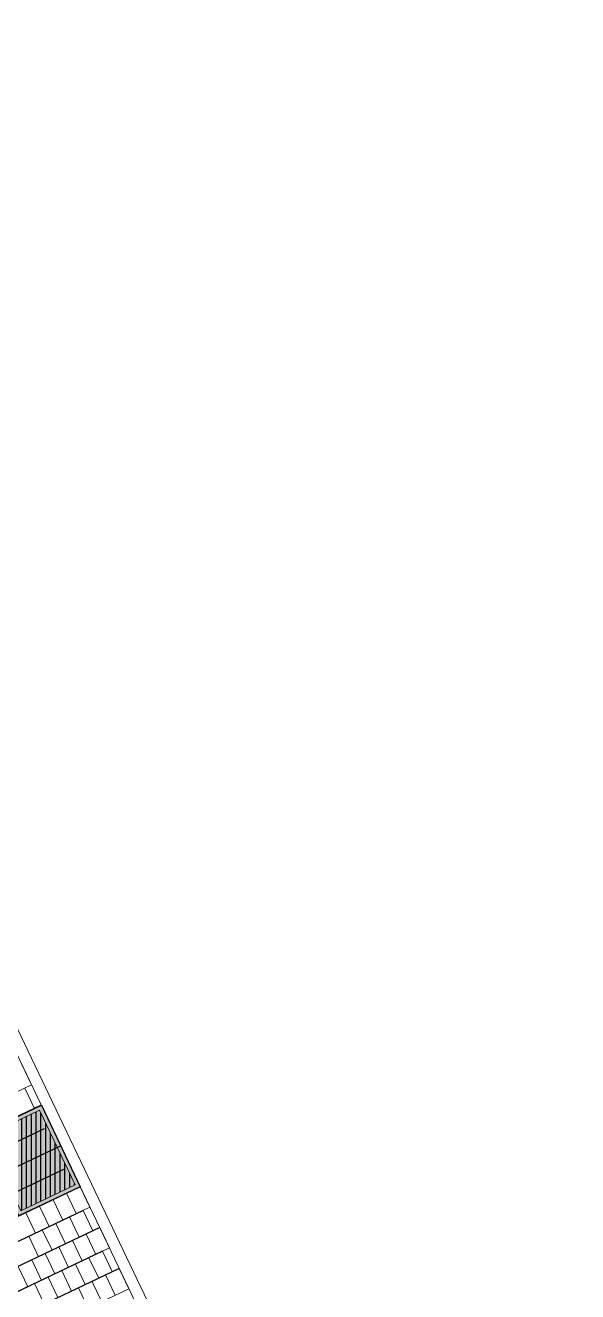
# Model space of a CAD drawing. Header units: metres. Extents: x 679599 to 680028, y 2748524 to 2748840.
# Drawn here: x 680013.02 to 680027.69, y 2748719.68 to 2748753.3 of the extents above; entities that cross this region are included whole.
import ezdxf

# ---------------------------------------------------------------- set-up
doc = ezdxf.new("R2010")
doc.units = ezdxf.units.M
doc.header["$LTSCALE"] = 5
doc.layers.add('00-AUX', color=2, linetype='Continuous', plot=False)
doc.layers.add('00-AUX Tree Pit', color=2, linetype='Continuous', plot=False)
doc.layers.add('02-L-B-Curb', color=11, linetype='Continuous', lineweight=5, plot=False)
doc.layers.add('02-L-Joints-Paviment_07_Precast Concrete Blocks 60X40', color=7, linetype='Continuous', lineweight=5, true_color=0x999999)
doc.layers.add('03-TR-Pavement_07_Precast Concrete Blocks 60X40', color=7, linetype='Continuous', lineweight=5, true_color=0x999999)
doc.layers.add('03-TR-Tree Pit_Green', color=46, linetype='Continuous')
doc.layers.add('03-TR-Tree Pit_White', color=7, linetype='Continuous', true_color=0xfcfcfc)
doc.layers.add('04-BK-Tree Pit', color=6, linetype='Continuous', lineweight=5)

# ---------------------------------------------------------------- blocks, each defined once
blk = doc.blocks.new('ALCORQUE RECTANGULAR')
at = {"layer": '03-TR-Tree Pit_Green', "ltscale": 0.3}
h = blk.add_hatch(dxfattribs=at)
h.set_pattern_fill('ANSI31', color=256, scale=0.04, angle=-45)
h.set_pattern_definition([(360, (-2068898.16958, 3428624.0145), (3e-17, 0.127), [])])
h.paths.add_polyline_path([(679903.391, 2748647.421), (679902.702, 2748648.869), (679904.689, 2748649.814), (679905.377, 2748648.367)])
at = {"layer": '03-TR-Tree Pit_White'}
h = blk.add_hatch(color=256, dxfattribs=at)
h.dxf.hatch_style = 1
h.paths.add_polyline_path([(679903.344, 2748647.288), (679902.569, 2748648.916), (679904.736, 2748649.947), (679905.511, 2748648.319)])
at = {"layer": '02-L-B-Curb'}
blk.add_lwpolyline([(679903.344, 2748647.288), (679902.569, 2748648.916), (679904.736, 2748649.947), (679905.511, 2748648.319)], close=True, dxfattribs=at)
at = {"layer": '02-L-B-Curb', "color": 6}
blk.add_lwpolyline([(679903.391, 2748647.421), (679902.702, 2748648.868), (679904.689, 2748649.814), (679905.378, 2748648.366)], close=True, dxfattribs=at)

msp = doc.modelspace()

# ---------------------------------------------------------------- linework, layer by layer
at = {"layer": '00-AUX'}
for points in [[(680013.446, 2748724.631), (680001.978, 2748719.174)], [(680013.523, 2748724.003), (680002.167, 2748718.599)], [(680013.963, 2748723.549), (680002.584, 2748718.134)], [(680014.04, 2748722.921), (680002.546, 2748717.451)], [(680014.48, 2748722.466), (680002.736, 2748716.877)], [(680014.557, 2748721.838), (680003.179, 2748716.424)], [(680014.997, 2748721.383), (680003.115, 2748715.729)], [(680015.074, 2748720.755), (680003.305, 2748715.154)], [(680015.514, 2748720.3), (680003.774, 2748714.713)]]:
    msp.add_lwpolyline(points, dxfattribs=at)
at = {"layer": '00-AUX Tree Pit'}
msp.add_lwpolyline([(680014.479, 2748722.465), (680012.851, 2748721.69), (680011.82, 2748723.858), (680013.448, 2748724.632)], close=True, dxfattribs=at)
at = {"layer": '02-L-B-Curb'}
for points in [[(680027.692, 2748695.495), (679959.257, 2748838.798)], [(679959.147, 2748838.332), (680027.421, 2748695.366)]]:
    msp.add_lwpolyline(points, dxfattribs=at)
at = {"layer": '02-L-Joints-Paviment_07_Precast Concrete Blocks 60X40'}
for points in [[(680013.187, 2748725.172), (680012.929, 2748725.714)], [(680013.006, 2748725.086), (680013.264, 2748724.544)], [(680014.738, 2748721.924), (680014.48, 2748722.466)], [(680014.016, 2748721.58), (680013.758, 2748722.122)], [(680014.377, 2748721.752), (680014.119, 2748722.294)], [(680013.293, 2748721.236), (680013.035, 2748721.778)], [(680013.654, 2748721.408), (680013.397, 2748721.95)], [(680014.557, 2748721.838), (680014.815, 2748721.296)], [(680013.835, 2748721.494), (680014.093, 2748720.952)], [(680014.196, 2748721.666), (680014.454, 2748721.124)], [(680015.255, 2748720.841), (680014.997, 2748721.383)], [(680013.113, 2748721.15), (680013.37, 2748720.609)], [(680013.474, 2748721.322), (680013.731, 2748720.78)], [(680014.533, 2748720.497), (680014.275, 2748721.039)], [(680014.894, 2748720.669), (680014.636, 2748721.211)], [(680013.81, 2748720.153), (680013.553, 2748720.695)], [(680014.172, 2748720.325), (680013.914, 2748720.867)], [(680015.074, 2748720.755), (680015.332, 2748720.213)], [(680013.088, 2748719.81), (680012.83, 2748720.351)], [(680013.449, 2748719.981), (680013.191, 2748720.523)], [(680014.352, 2748720.411), (680014.61, 2748719.869)], [(680014.713, 2748720.583), (680014.971, 2748720.041)], [(680013.63, 2748720.067), (680013.888, 2748719.526)], [(680013.991, 2748720.239), (680014.249, 2748719.697)], [(680015.411, 2748719.586), (680015.153, 2748720.128)], [(680015.772, 2748719.758), (680015.514, 2748720.3)], [(680013.269, 2748719.895), (680013.526, 2748719.354)], [(680014.689, 2748719.242), (680014.431, 2748719.784)], [(680015.05, 2748719.414), (680014.792, 2748719.956)]]:
    msp.add_lwpolyline(points, dxfattribs=at)
at = {"layer": '03-TR-Pavement_07_Precast Concrete Blocks 60X40'}
for p, q in [((680001.789, 2748719.749), (680013.187, 2748725.173)), ((680001.979, 2748719.175), (680013.446, 2748724.631)), ((680002.738, 2748716.878), (680014.48, 2748722.466)), ((680002.927, 2748716.304), (680014.739, 2748721.924)), ((680003.117, 2748715.729), (680014.997, 2748721.383)), ((680003.307, 2748715.155), (680015.256, 2748720.841)), ((680003.496, 2748714.581), (680015.514, 2748720.3)), ((680003.686, 2748714.007), (680015.773, 2748719.759))]:
    msp.add_line(p, q, dxfattribs=at)

# ---------------------------------------------------------------- block references
at = {"layer": '04-BK-Tree Pit', "rotation": 90}
msp.add_blockref('ALCORQUE RECTANGULAR', (3428661.767, 2068819.122), dxfattribs=at)

doc.saveas('drawing.dxf')
